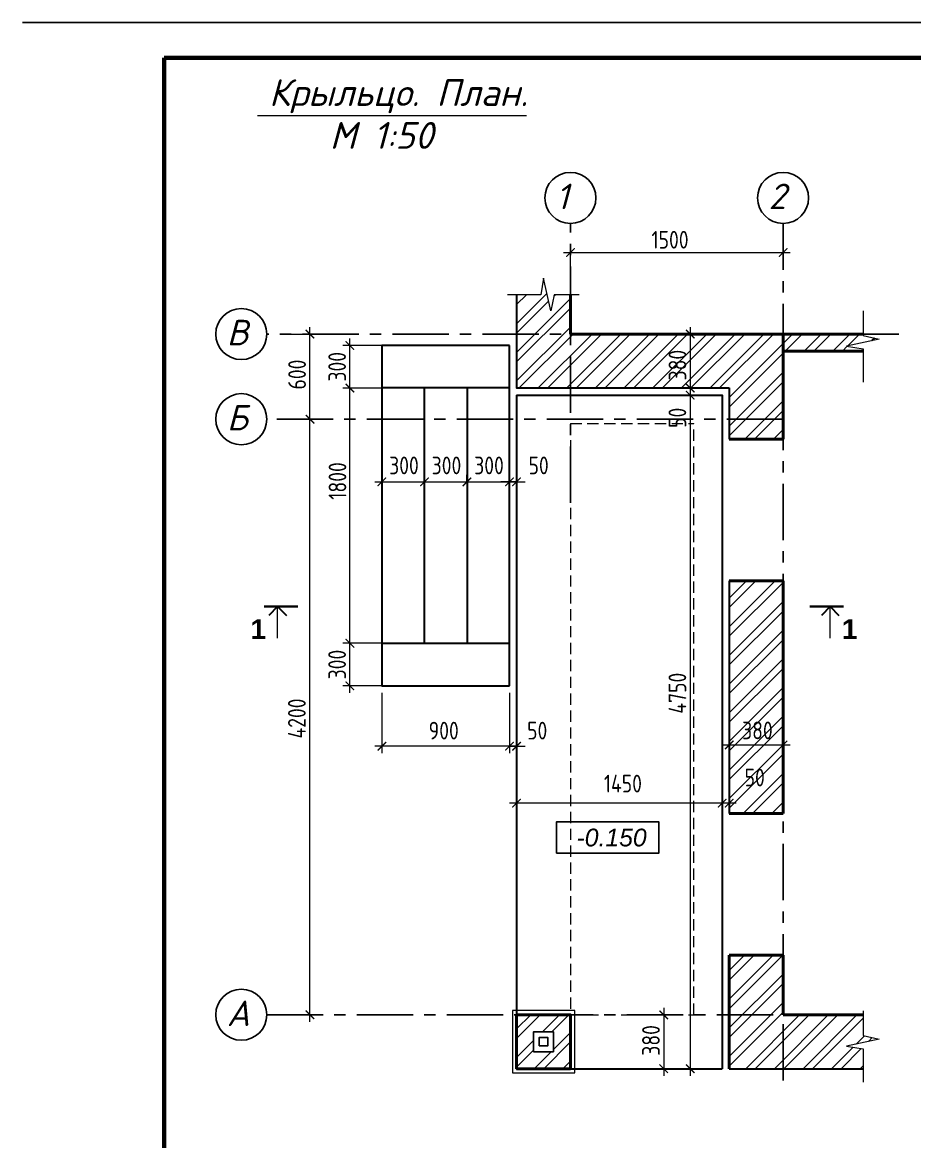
# Model space of a CAD drawing. Extents: x -12289450 to -10763036, y -7834513 to -6150123.
# Drawn here: x -11057035 to -11044446, y -7820598 to -7804813 of the extents above; entities that cross this region are included whole.
import ezdxf

# ---------------------------------------------------------------- set-up
doc = ezdxf.new("R2010")
doc.units = 0
doc.header["$LTSCALE"] = 25
doc.header["$PDMODE"] = 35
doc.linetypes.add('CENTER', pattern=[50.8, 31.75, -6.35, 6.35, -6.35])
doc.linetypes.add('HIDDEN', pattern=[9.525, 6.35, -3.175])
doc.layers.get('DefPoints').update_dxf_attribs({"color": 10, "lineweight": 30})
for name, color, linetype in [('001-ПЕРЕГОРОДКИ', 5, 'Continuous'), ('004-ВСПЛИНИИ', 15, 'Continuous'), ('005-РАЗМЕРЫ', 252, 'Continuous'), ('008-ШТРИХОВКА', 252, 'Continuous'), ('014-ОСИ', 251, 'CENTER'), ('Annotation - Text', 7, 'Continuous'), ('Текст', 7, 'Continuous')]:
    doc.layers.add(name, color=color, linetype=linetype)
for name, color, linetype, lineweight in [('Ростверк', 5, 'Continuous', 35), ('СТЕНЫ', 5, 'Continuous', 40), ('Текст AMS', 7, 'Continuous', 9), ('ФУНДАМЕНТ', 5, 'Continuous', 30)]:
    doc.layers.add(name, color=color, linetype=linetype, lineweight=lineweight)
doc.styles.add('gismo', font='isocpeui.ttf')
doc.styles.add('GOST 2.304', font='cs_gost2304.shx')
doc.styles.add('Isocpeur', font='isocpeui.ttf')
doc.styles.get("Standard").update_dxf_attribs({"font": 'arial.ttf'})
doc.styles.add('СГЕНЕРИР_СТИЛЬ_1', font='arialbd.ttf')
doc.styles.add('Текстер', font='ariali.ttf')
doc.dimstyles.new('1', dxfattribs={"dimscale": 100, "dimtxt": 2.5, "dimasz": 1.2, "dimexe": 1, "dimexo": 1, "dimgap": 0.5, "dimtad": 1, "dimdec": 0, "dimzin": 0, "dimdsep": 46, "dimtxsty": 'GOST 2.304', "dimblk": 'ARCHTICK', "dimcen": 0.09, "dimdle": 1, "dimclrd": 256, "dimclre": 256, "dimclrt": 7, "dimadec": 0, "dimazin": 0, "dimtfac": 1, "dimtdec": 0, "dimtmove": 0, "dimatfit": 3, "dimldrblk": 'ARCHTICK', "dimfxl": 0, "dimtolj": 1, "dimtzin": 0, "dimlwd": 5, "dimlwe": 5, "dimarcsym": 0})

# ---------------------------------------------------------------- blocks, each defined once
blk = doc.blocks.new('_ArchTick')
at = {"color": 0, "linetype": 'ByBlock', "const_width": 0.15}
blk.add_lwpolyline([(-0.5, -0.5), (0.5, 0.5)], dxfattribs=at)
blk = doc.blocks.new('*D1488')
at = {"layer": '005-РАЗМЕРЫ', "lineweight": 5, "transparency": 16777216}
for p, q in [((-11049402, -7808059), (-11046202, -7808059)), ((-11049302, -7808297), (-11049302, -7807959)), ((-11046302, -7808297), (-11046302, -7807959))]:
    blk.add_line(p, q, dxfattribs=at)
at = {"layer": 'DefPoints', "color": 0, "transparency": 16777216}
for p in [(-11046302, -7808059), (-11049302, -7808397), (-11046302, -7808397)]:
    blk.add_point(p, dxfattribs=at)
at = {"layer": '005-РАЗМЕРЫ', "lineweight": 5, "transparency": 16777216, "xscale": 120, "yscale": 120, "zscale": 120, "rotation": 180}
blk.add_blockref('_ArchTick', (-11049302, -7808059), dxfattribs=at)
at = {"layer": '005-РАЗМЕРЫ', "lineweight": 5, "transparency": 16777216, "xscale": 120, "yscale": 120, "zscale": 120}
blk.add_blockref('_ArchTick', (-11046302, -7808059), dxfattribs=at)
at = {"layer": '005-РАЗМЕРЫ', "color": 7, "transparency": 16777216, "insert": (-11047897, -7807879), "char_height": 250, "attachment_point": 5, "style": 'GOST 2.304'}
blk.add_mtext('\\A1;1500', dxfattribs=at)
blk = doc.blocks.new('*D1489')
at = {"layer": '005-РАЗМЕРЫ', "lineweight": 5, "transparency": 16777216}
for p, q in [((-11052942, -7810410), (-11053077, -7810410)), ((-11052977, -7818910), (-11052977, -7810310)), ((-11052975, -7818810), (-11053077, -7818810))]:
    blk.add_line(p, q, dxfattribs=at)
at = {"layer": 'DefPoints', "color": 0, "transparency": 16777216}
for p in [(-11052977, -7810410), (-11052842, -7810410), (-11052875, -7818810)]:
    blk.add_point(p, dxfattribs=at)
at = {"layer": '005-РАЗМЕРЫ', "lineweight": 5, "transparency": 16777216, "xscale": 120, "yscale": 120, "zscale": 120}
for p, rotation in [((-11052977, -7810410), 90), ((-11052977, -7818810), 270)]:
    blk.add_blockref('_ArchTick', p, dxfattribs=dict(at, rotation=rotation))
at = {"layer": '005-РАЗМЕРЫ', "color": 7, "transparency": 16777216, "insert": (-11053162, -7814631), "char_height": 250, "attachment_point": 5, "rotation": 90, "style": 'GOST 2.304'}
blk.add_mtext('\\A1;4200', dxfattribs=at)
blk = doc.blocks.new('*D1490')
at = {"layer": '005-РАЗМЕРЫ', "lineweight": 5, "transparency": 16777216}
for p, q in [((-11052977, -7810510), (-11052977, -7809110)), ((-11053249, -7809210), (-11052877, -7809210)), ((-11053249, -7810410), (-11052877, -7810410))]:
    blk.add_line(p, q, dxfattribs=at)
at = {"layer": 'DefPoints', "color": 0, "transparency": 16777216}
for p in [(-11053349, -7809210), (-11052977, -7809210), (-11053349, -7810410)]:
    blk.add_point(p, dxfattribs=at)
at = {"layer": '005-РАЗМЕРЫ', "lineweight": 5, "transparency": 16777216, "xscale": 120, "yscale": 120, "zscale": 120}
for p, rotation in [((-11052977, -7809210), 90), ((-11052977, -7810410), 270)]:
    blk.add_blockref('_ArchTick', p, dxfattribs=dict(at, rotation=rotation))
at = {"layer": '005-РАЗМЕРЫ', "color": 7, "transparency": 16777216, "insert": (-11053159, -7809780), "char_height": 250, "attachment_point": 5, "rotation": 90, "style": 'GOST 2.304'}
blk.add_mtext('\\A1;600', dxfattribs=at)
blk = doc.blocks.new('*D1491')
at = {"layer": '005-РАЗМЕРЫ', "lineweight": 5, "transparency": 16777216}
for p, q in [((-11047611, -7809110), (-11047611, -7810070)), ((-11048599, -7809210), (-11047511, -7809210)), ((-11048599, -7809970), (-11047511, -7809970))]:
    blk.add_line(p, q, dxfattribs=at)
at = {"layer": 'DefPoints', "color": 0, "transparency": 16777216}
for p in [(-11048699, -7809210), (-11048699, -7809970), (-11047611, -7809970)]:
    blk.add_point(p, dxfattribs=at)
at = {"layer": '005-РАЗМЕРЫ', "lineweight": 5, "transparency": 16777216, "xscale": 120, "yscale": 120, "zscale": 120}
for p, rotation in [((-11047611, -7809210), 90), ((-11047611, -7809970), 270)]:
    blk.add_blockref('_ArchTick', p, dxfattribs=dict(at, rotation=rotation))
at = {"layer": '005-РАЗМЕРЫ', "color": 7, "transparency": 16777216, "insert": (-11047792, -7809647), "char_height": 250, "attachment_point": 5, "rotation": 90, "style": 'GOST 2.304'}
blk.add_mtext('\\A1;380', dxfattribs=at)
blk = doc.blocks.new('*D1492')
at = {"layer": '005-РАЗМЕРЫ', "lineweight": 5, "transparency": 16777216}
for p, q in [((-11047986, -7818710), (-11047986, -7819670)), ((-11048035, -7818810), (-11047886, -7818810)), ((-11048035, -7819570), (-11047886, -7819570))]:
    blk.add_line(p, q, dxfattribs=at)
at = {"layer": 'DefPoints', "color": 0, "transparency": 16777216}
for p in [(-11048135, -7818810), (-11048135, -7819570), (-11047986, -7819570)]:
    blk.add_point(p, dxfattribs=at)
at = {"layer": '005-РАЗМЕРЫ', "lineweight": 5, "transparency": 16777216, "xscale": 120, "yscale": 120, "zscale": 120}
for p, rotation in [((-11047986, -7818810), 90), ((-11047986, -7819570), 270)]:
    blk.add_blockref('_ArchTick', p, dxfattribs=dict(at, rotation=rotation))
at = {"layer": '005-РАЗМЕРЫ', "color": 7, "transparency": 16777216, "insert": (-11048166, -7819171), "char_height": 250, "attachment_point": 5, "rotation": 90, "style": 'GOST 2.304'}
blk.add_mtext('\\A1;380', dxfattribs=at)
blk = doc.blocks.new('*D1493')
at = {"layer": '005-РАЗМЕРЫ', "lineweight": 5, "transparency": 16777216}
for p, q in [((-11047448, -7810070), (-11047713, -7810070)), ((-11047613, -7809970), (-11047613, -7819670)), ((-11047448, -7819570), (-11047713, -7819570))]:
    blk.add_line(p, q, dxfattribs=at)
at = {"layer": 'DefPoints', "color": 0, "transparency": 16777216}
for p in [(-11047348, -7810070), (-11047613, -7819570), (-11047348, -7819570)]:
    blk.add_point(p, dxfattribs=at)
at = {"layer": '005-РАЗМЕРЫ', "lineweight": 5, "transparency": 16777216, "xscale": 120, "yscale": 120, "zscale": 120}
for p, rotation in [((-11047613, -7810070), 90), ((-11047613, -7819570), 270)]:
    blk.add_blockref('_ArchTick', p, dxfattribs=dict(at, rotation=rotation))
at = {"layer": '005-РАЗМЕРЫ', "color": 7, "transparency": 16777216, "insert": (-11047793, -7814274), "char_height": 250, "attachment_point": 5, "rotation": 90, "style": 'GOST 2.304'}
blk.add_mtext('\\A1;4750', dxfattribs=at)
blk = doc.blocks.new('*D1485')
at = {"layer": '005-РАЗМЕРЫ', "lineweight": 5, "ltscale": 100, "transparency": 16777216}
for p, q in [((-11047162, -7815693), (-11047162, -7815925)), ((-11047062, -7815693), (-11047062, -7815925)), ((-11046962, -7815825), (-11047262, -7815825))]:
    blk.add_line(p, q, dxfattribs=at)
at = {"layer": 'DefPoints', "color": 0, "ltscale": 100, "transparency": 16777216}
for p in [(-11047162, -7815593), (-11047062, -7815593), (-11047162, -7815825)]:
    blk.add_point(p, dxfattribs=at)
at = {"layer": '005-РАЗМЕРЫ', "lineweight": 5, "ltscale": 100, "transparency": 16777216, "xscale": 120, "yscale": 120, "zscale": 120, "rotation": 180}
blk.add_blockref('_ArchTick', (-11047162, -7815825), dxfattribs=at)
at = {"layer": '005-РАЗМЕРЫ', "lineweight": 5, "ltscale": 100, "transparency": 16777216, "xscale": 120, "yscale": 120, "zscale": 120}
blk.add_blockref('_ArchTick', (-11047062, -7815825), dxfattribs=at)
at = {"layer": '005-РАЗМЕРЫ', "color": 7, "ltscale": 100, "transparency": 16777216, "insert": (-11046702, -7815464), "char_height": 250, "attachment_point": 5, "style": 'GOST 2.304'}
blk.add_mtext('\\A1;50', dxfattribs=at)
blk = doc.blocks.new('*D1486')
at = {"layer": '005-РАЗМЕРЫ', "lineweight": 5, "ltscale": 100, "transparency": 16777216}
for p, q in [((-11050062, -7815693), (-11050062, -7815925)), ((-11047162, -7815693), (-11047162, -7815925)), ((-11047062, -7815825), (-11050162, -7815825))]:
    blk.add_line(p, q, dxfattribs=at)
at = {"layer": 'DefPoints', "color": 0, "ltscale": 100, "transparency": 16777216}
for p in [(-11050062, -7815593), (-11047162, -7815593), (-11050062, -7815825)]:
    blk.add_point(p, dxfattribs=at)
at = {"layer": '005-РАЗМЕРЫ', "lineweight": 5, "ltscale": 100, "transparency": 16777216, "xscale": 120, "yscale": 120, "zscale": 120, "rotation": 180}
blk.add_blockref('_ArchTick', (-11050062, -7815825), dxfattribs=at)
at = {"layer": '005-РАЗМЕРЫ', "lineweight": 5, "ltscale": 100, "transparency": 16777216, "xscale": 120, "yscale": 120, "zscale": 120}
blk.add_blockref('_ArchTick', (-11047162, -7815825), dxfattribs=at)
at = {"layer": '005-РАЗМЕРЫ', "color": 7, "ltscale": 100, "transparency": 16777216, "insert": (-11048562, -7815549), "char_height": 250, "attachment_point": 5, "style": 'GOST 2.304'}
blk.add_mtext('\\A1;1450', dxfattribs=at)
blk = doc.blocks.new('*D1487')
at = {"layer": '005-РАЗМЕРЫ', "lineweight": 5, "ltscale": 100, "transparency": 16777216}
for p, q in [((-11050162, -7814890), (-11050162, -7815122)), ((-11050062, -7814890), (-11050062, -7815122)), ((-11050162, -7815022), (-11050282, -7815022)), ((-11050162, -7815022), (-11050062, -7815022)), ((-11050062, -7815022), (-11049942, -7815022))]:
    blk.add_line(p, q, dxfattribs=at)
at = {"layer": 'DefPoints', "color": 0, "ltscale": 100, "transparency": 16777216}
for p in [(-11050162, -7814790), (-11050062, -7814790), (-11050062, -7815022)]:
    blk.add_point(p, dxfattribs=at)
at = {"layer": '005-РАЗМЕРЫ', "lineweight": 5, "ltscale": 100, "transparency": 16777216, "xscale": 120, "yscale": 120, "zscale": 120}
blk.add_blockref('_ArchTick', (-11050162, -7815022), dxfattribs=at)
at = {"layer": '005-РАЗМЕРЫ', "lineweight": 5, "ltscale": 100, "transparency": 16777216, "xscale": 120, "yscale": 120, "zscale": 120, "rotation": 180}
blk.add_blockref('_ArchTick', (-11050062, -7815022), dxfattribs=at)
at = {"layer": '005-РАЗМЕРЫ', "color": 7, "ltscale": 100, "transparency": 16777216, "insert": (-11049771, -7814802), "char_height": 250, "attachment_point": 5, "style": 'GOST 2.304'}
blk.add_mtext('\\A1;50', dxfattribs=at)
blk = doc.blocks.new('*D1494')
at = {"layer": '005-РАЗМЕРЫ', "lineweight": 5, "ltscale": 100, "transparency": 16777216}
for p, q in [((-11051962, -7814270), (-11051962, -7815122)), ((-11050162, -7814270), (-11050162, -7815122)), ((-11050062, -7815022), (-11052062, -7815022))]:
    blk.add_line(p, q, dxfattribs=at)
at = {"layer": 'DefPoints', "color": 0, "ltscale": 100, "transparency": 16777216}
for p in [(-11051962, -7814170), (-11050162, -7814170), (-11051962, -7815022)]:
    blk.add_point(p, dxfattribs=at)
at = {"layer": '005-РАЗМЕРЫ', "lineweight": 5, "ltscale": 100, "transparency": 16777216, "xscale": 120, "yscale": 120, "zscale": 120, "rotation": 180}
blk.add_blockref('_ArchTick', (-11051962, -7815022), dxfattribs=at)
at = {"layer": '005-РАЗМЕРЫ', "lineweight": 5, "ltscale": 100, "transparency": 16777216, "xscale": 120, "yscale": 120, "zscale": 120}
blk.add_blockref('_ArchTick', (-11050162, -7815022), dxfattribs=at)
at = {"layer": '005-РАЗМЕРЫ', "color": 7, "ltscale": 100, "transparency": 16777216, "insert": (-11051090, -7814802), "char_height": 250, "attachment_point": 5, "style": 'GOST 2.304'}
blk.add_mtext('\\A1;900', dxfattribs=at)
blk = doc.blocks.new('*D1495')
at = {"layer": '005-РАЗМЕРЫ', "lineweight": 5, "transparency": 16777216}
for p, q in [((-11047519, -7809970), (-11047713, -7809970)), ((-11047519, -7810070), (-11047713, -7810070)), ((-11047613, -7809970), (-11047613, -7810170)), ((-11047613, -7810070), (-11047613, -7810590))]:
    blk.add_line(p, q, dxfattribs=at)
at = {"layer": 'DefPoints', "color": 0, "transparency": 16777216}
for p in [(-11047613, -7809970), (-11047419, -7809970), (-11047419, -7810070)]:
    blk.add_point(p, dxfattribs=at)
at = {"layer": '005-РАЗМЕРЫ', "lineweight": 5, "transparency": 16777216, "xscale": 120, "yscale": 120, "zscale": 120}
for p, rotation in [((-11047613, -7809970), 90), ((-11047613, -7810070), 270)]:
    blk.add_blockref('_ArchTick', p, dxfattribs=dict(at, rotation=rotation))
at = {"layer": '005-РАЗМЕРЫ', "color": 7, "transparency": 16777216, "insert": (-11047793, -7810390), "char_height": 250, "attachment_point": 5, "rotation": 90, "style": 'GOST 2.304'}
blk.add_mtext('\\A1;50', dxfattribs=at)
blk = doc.blocks.new('*D1484')
at = {"layer": '005-РАЗМЕРЫ', "lineweight": 5, "ltscale": 100, "transparency": 16777216}
for p, q in [((-11047162, -7815004), (-11046202, -7815004)), ((-11047062, -7814871), (-11047062, -7815104)), ((-11046302, -7814871), (-11046302, -7815104))]:
    blk.add_line(p, q, dxfattribs=at)
at = {"layer": 'DefPoints', "color": 0, "ltscale": 100, "transparency": 16777216}
for p in [(-11047062, -7814771), (-11046302, -7814771), (-11046302, -7815004)]:
    blk.add_point(p, dxfattribs=at)
at = {"layer": '005-РАЗМЕРЫ', "lineweight": 5, "ltscale": 100, "transparency": 16777216, "xscale": 120, "yscale": 120, "zscale": 120, "rotation": 180}
blk.add_blockref('_ArchTick', (-11047062, -7815004), dxfattribs=at)
at = {"layer": '005-РАЗМЕРЫ', "lineweight": 5, "ltscale": 100, "transparency": 16777216, "xscale": 120, "yscale": 120, "zscale": 120}
blk.add_blockref('_ArchTick', (-11046302, -7815004), dxfattribs=at)
at = {"layer": '005-РАЗМЕРЫ', "color": 7, "ltscale": 100, "transparency": 16777216, "insert": (-11046664, -7814799), "char_height": 250, "attachment_point": 5, "style": 'GOST 2.304'}
blk.add_mtext('\\A1;380', dxfattribs=at)
blk = doc.blocks.new('*D1496')
at = {"layer": '005-РАЗМЕРЫ', "lineweight": 5, "transparency": 16777216}
for p, q in [((-11052414, -7810070), (-11052414, -7809270)), ((-11051887, -7809370), (-11052514, -7809370)), ((-11051887, -7809970), (-11052514, -7809970))]:
    blk.add_line(p, q, dxfattribs=at)
at = {"layer": 'DefPoints', "color": 0, "transparency": 16777216}
for p in [(-11052414, -7809370), (-11051787, -7809370), (-11051787, -7809970)]:
    blk.add_point(p, dxfattribs=at)
at = {"layer": '005-РАЗМЕРЫ', "lineweight": 5, "transparency": 16777216, "xscale": 120, "yscale": 120, "zscale": 120}
for p, rotation in [((-11052414, -7809370), 90), ((-11052414, -7809970), 270)]:
    blk.add_blockref('_ArchTick', p, dxfattribs=dict(at, rotation=rotation))
at = {"layer": '005-РАЗМЕРЫ', "color": 7, "transparency": 16777216, "insert": (-11052594, -7809670), "char_height": 250, "attachment_point": 5, "rotation": 90, "style": 'GOST 2.304'}
blk.add_mtext('\\A1;300', dxfattribs=at)
blk = doc.blocks.new('*D1497')
at = {"layer": '005-РАЗМЕРЫ', "lineweight": 5, "transparency": 16777216}
for p, q in [((-11052414, -7813670), (-11052414, -7809870)), ((-11051887, -7809970), (-11052514, -7809970)), ((-11051887, -7813570), (-11052514, -7813570))]:
    blk.add_line(p, q, dxfattribs=at)
at = {"layer": 'DefPoints', "color": 0, "transparency": 16777216}
for p in [(-11052414, -7809970), (-11051787, -7809970), (-11051787, -7813570)]:
    blk.add_point(p, dxfattribs=at)
at = {"layer": '005-РАЗМЕРЫ', "lineweight": 5, "transparency": 16777216, "xscale": 120, "yscale": 120, "zscale": 120}
for p, rotation in [((-11052414, -7809970), 90), ((-11052414, -7813570), 270)]:
    blk.add_blockref('_ArchTick', p, dxfattribs=dict(at, rotation=rotation))
at = {"layer": '005-РАЗМЕРЫ', "color": 7, "transparency": 16777216, "insert": (-11052589, -7811281), "char_height": 250, "attachment_point": 5, "rotation": 90, "style": 'GOST 2.304'}
blk.add_mtext('\\A1;1800', dxfattribs=at)
blk = doc.blocks.new('*D1498')
at = {"layer": '005-РАЗМЕРЫ', "lineweight": 5, "transparency": 16777216}
for p, q in [((-11051887, -7813570), (-11052514, -7813570)), ((-11052414, -7814270), (-11052414, -7813470)), ((-11051887, -7814170), (-11052514, -7814170))]:
    blk.add_line(p, q, dxfattribs=at)
at = {"layer": 'DefPoints', "color": 0, "transparency": 16777216}
for p in [(-11052414, -7813570), (-11051787, -7813570), (-11051787, -7814170)]:
    blk.add_point(p, dxfattribs=at)
at = {"layer": '005-РАЗМЕРЫ', "lineweight": 5, "transparency": 16777216, "xscale": 120, "yscale": 120, "zscale": 120}
for p, rotation in [((-11052414, -7813570), 90), ((-11052414, -7814170), 270)]:
    blk.add_blockref('_ArchTick', p, dxfattribs=dict(at, rotation=rotation))
at = {"layer": '005-РАЗМЕРЫ', "color": 7, "transparency": 16777216, "insert": (-11052594, -7813870), "char_height": 250, "attachment_point": 5, "rotation": 90, "style": 'GOST 2.304'}
blk.add_mtext('\\A1;300', dxfattribs=at)
blk = doc.blocks.new('*D1499')
at = {"layer": '005-РАЗМЕРЫ', "lineweight": 5, "ltscale": 100, "transparency": 16777216}
for p, q in [((-11051962, -7811284), (-11051962, -7811193)), ((-11051362, -7811284), (-11051362, -7811193)), ((-11052062, -7811293), (-11051262, -7811293))]:
    blk.add_line(p, q, dxfattribs=at)
at = {"layer": 'DefPoints', "color": 0, "ltscale": 100, "transparency": 16777216}
for p in [(-11051962, -7811384), (-11051362, -7811293), (-11051362, -7811384)]:
    blk.add_point(p, dxfattribs=at)
at = {"layer": '005-РАЗМЕРЫ', "lineweight": 5, "ltscale": 100, "transparency": 16777216, "xscale": 120, "yscale": 120, "zscale": 120, "rotation": 180}
blk.add_blockref('_ArchTick', (-11051962, -7811293), dxfattribs=at)
at = {"layer": '005-РАЗМЕРЫ', "lineweight": 5, "ltscale": 100, "transparency": 16777216, "xscale": 120, "yscale": 120, "zscale": 120}
blk.add_blockref('_ArchTick', (-11051362, -7811293), dxfattribs=at)
at = {"layer": '005-РАЗМЕРЫ', "color": 7, "ltscale": 100, "transparency": 16777216, "insert": (-11051651, -7811062), "char_height": 250, "attachment_point": 5, "style": 'GOST 2.304'}
blk.add_mtext('\\A1;300', dxfattribs=at)
blk = doc.blocks.new('*D1501')
at = {"layer": '005-РАЗМЕРЫ', "lineweight": 5, "ltscale": 100, "transparency": 16777216}
for p, q in [((-11051362, -7811284), (-11051362, -7811193)), ((-11050762, -7811284), (-11050762, -7811193)), ((-11051462, -7811293), (-11050662, -7811293))]:
    blk.add_line(p, q, dxfattribs=at)
at = {"layer": 'DefPoints', "color": 0, "ltscale": 100, "transparency": 16777216}
for p in [(-11051362, -7811384), (-11050762, -7811293), (-11050762, -7811384)]:
    blk.add_point(p, dxfattribs=at)
at = {"layer": '005-РАЗМЕРЫ', "lineweight": 5, "ltscale": 100, "transparency": 16777216, "xscale": 120, "yscale": 120, "zscale": 120, "rotation": 180}
blk.add_blockref('_ArchTick', (-11051362, -7811293), dxfattribs=at)
at = {"layer": '005-РАЗМЕРЫ', "lineweight": 5, "ltscale": 100, "transparency": 16777216, "xscale": 120, "yscale": 120, "zscale": 120}
blk.add_blockref('_ArchTick', (-11050762, -7811293), dxfattribs=at)
at = {"layer": '005-РАЗМЕРЫ', "color": 7, "ltscale": 100, "transparency": 16777216, "insert": (-11051051, -7811062), "char_height": 250, "attachment_point": 5, "style": 'GOST 2.304'}
blk.add_mtext('\\A1;300', dxfattribs=at)
blk = doc.blocks.new('*D1502')
at = {"layer": '005-РАЗМЕРЫ', "lineweight": 5, "ltscale": 100, "transparency": 16777216}
for p, q in [((-11050762, -7811284), (-11050762, -7811193)), ((-11050162, -7811284), (-11050162, -7811193)), ((-11050862, -7811293), (-11050062, -7811293))]:
    blk.add_line(p, q, dxfattribs=at)
at = {"layer": 'DefPoints', "color": 0, "ltscale": 100, "transparency": 16777216}
for p in [(-11050762, -7811384), (-11050162, -7811293), (-11050162, -7811384)]:
    blk.add_point(p, dxfattribs=at)
at = {"layer": '005-РАЗМЕРЫ', "lineweight": 5, "ltscale": 100, "transparency": 16777216, "xscale": 120, "yscale": 120, "zscale": 120, "rotation": 180}
blk.add_blockref('_ArchTick', (-11050762, -7811293), dxfattribs=at)
at = {"layer": '005-РАЗМЕРЫ', "lineweight": 5, "ltscale": 100, "transparency": 16777216, "xscale": 120, "yscale": 120, "zscale": 120}
blk.add_blockref('_ArchTick', (-11050162, -7811293), dxfattribs=at)
at = {"layer": '005-РАЗМЕРЫ', "color": 7, "ltscale": 100, "transparency": 16777216, "insert": (-11050451, -7811062), "char_height": 250, "attachment_point": 5, "style": 'GOST 2.304'}
blk.add_mtext('\\A1;300', dxfattribs=at)
blk = doc.blocks.new('*D1503')
at = {"layer": '005-РАЗМЕРЫ', "lineweight": 5, "ltscale": 100, "transparency": 16777216}
for p, q in [((-11050162, -7811284), (-11050162, -7811193)), ((-11050062, -7811284), (-11050062, -7811193)), ((-11050162, -7811293), (-11050282, -7811293)), ((-11050062, -7811293), (-11050162, -7811293)), ((-11050062, -7811293), (-11049942, -7811293))]:
    blk.add_line(p, q, dxfattribs=at)
at = {"layer": 'DefPoints', "color": 0, "ltscale": 100, "transparency": 16777216}
for p in [(-11050162, -7811293), (-11050162, -7811384), (-11050062, -7811384)]:
    blk.add_point(p, dxfattribs=at)
at = {"layer": '005-РАЗМЕРЫ', "lineweight": 5, "ltscale": 100, "transparency": 16777216, "xscale": 120, "yscale": 120, "zscale": 120}
blk.add_blockref('_ArchTick', (-11050162, -7811293), dxfattribs=at)
at = {"layer": '005-РАЗМЕРЫ', "lineweight": 5, "ltscale": 100, "transparency": 16777216, "xscale": 120, "yscale": 120, "zscale": 120, "rotation": 180}
blk.add_blockref('_ArchTick', (-11050062, -7811293), dxfattribs=at)
at = {"layer": '005-РАЗМЕРЫ', "color": 7, "ltscale": 100, "transparency": 16777216, "insert": (-11049751, -7811062), "char_height": 250, "attachment_point": 5, "style": 'GOST 2.304'}
blk.add_mtext('\\A1;50', dxfattribs=at)
blk = doc.blocks.new('Уровень')
at = {"color": 213, "linetype": 'ByBlock'}
blk.add_lwpolyline([(0, 0), (1544, 0), (1544, 469), (0, 469)], close=True, dxfattribs=at)
at = {"flags": 4}
blk.add_attdef('+-0.000', (70, 107), '', height=250, dxfattribs=at)

msp = doc.modelspace()

# ---------------------------------------------------------------- hatches: boundary and pattern name
at = {"layer": '008-ШТРИХОВКА', "ltscale": 3}
h = msp.add_hatch(dxfattribs=at)
h.set_pattern_fill('ANSI32', color=256, scale=30)
h.set_pattern_definition([(45, (-11050062.01, -7819569.64), (-202.056, 202.056), []), (45, (-11049927.3, -7819569.64), (-202.056, 202.056), [])])
h.paths.add_polyline_path([(-11049302, -7809209.6), (-11049302, -7809969.6), (-11047062, -7809969.6), (-11047062, -7810689.6), (-11046302, -7810689.6), (-11046302, -7809209.6)])
h.paths.add_polyline_path([(-11049302, -7809209.6), (-11050062, -7809209.6), (-11050062, -7809969.6), (-11049302, -7809969.6)])
h.paths.add_polyline_path([(-11049579.8, -7808880.6), (-11049680.9, -7808421.5), (-11049719.4, -7808654.1), (-11050062, -7808654.1), (-11050062, -7809209.6), (-11049302, -7809209.6), (-11049302, -7808654.1), (-11049531.2, -7808654.1)])
h.paths.add_polyline_path([(-11047062, -7815969.6), (-11046302, -7815969.6), (-11046302, -7812689.6), (-11047062, -7812689.6)])
h.paths.add_polyline_path([(-11046302, -7818809.6), (-11046302, -7817969.6), (-11047062, -7817969.6), (-11047062, -7818809.6)])
h.paths.add_polyline_path([(-11047062, -7819569.6), (-11046302, -7819569.6), (-11046302, -7818809.6), (-11047062, -7818809.6)])
h.paths.add_polyline_path([(-11046302, -7818809.6), (-11046302, -7819569.6), (-11045173, -7819569.6), (-11045173, -7819291.1), (-11045405.6, -7819252.6), (-11044946.5, -7819151.5), (-11045173, -7819102.9), (-11045173, -7818809.6)])
h.paths.add_polyline_path([(-11046302, -7809209.6), (-11046302, -7809449.6), (-11045173, -7809449.6), (-11045173, -7809418.9), (-11045405.6, -7809380.5), (-11044946.5, -7809279.3), (-11045173, -7809230.8), (-11045173, -7809209.6)])
h.paths.add_polyline_path([(-11046914.1, -7815657), (-11046489.1, -7815657), (-11046489.1, -7815271.6), (-11046914.1, -7815271.6)], flags=24)
h = msp.add_hatch(dxfattribs=at)
h.set_pattern_fill('ANSI32', color=256, scale=30)
h.set_pattern_definition([(45, (-11057611.68, -7333138.45), (-202.05576, 202.05576), []), (45, (-11057476.97, -7333138.45), (-202.05576, 202.05576), [])])
h.paths.add_polyline_path([(-11049302, -7819569.6), (-11049302, -7818809.6), (-11050062, -7818809.6), (-11050062, -7819569.6)])
h.paths.add_polyline_path([(-11049542, -7819329.6), (-11049822, -7819329.6), (-11049822, -7819049.6), (-11049542, -7819049.6)], flags=16)
h.paths.add_polyline_path([(-11049622, -7819249.6), (-11049742, -7819249.6), (-11049742, -7819129.6), (-11049622, -7819129.6)], flags=0)

# ---------------------------------------------------------------- linework, layer by layer
at = {"linetype": 'Continuous', "lineweight": 25, "ltscale": 75, "extrusion": (0, 1, 0), "elevation": -7804813.4}
msp.add_lwpolyline([(11015035.3, 0), (11057035.1, 0)], dxfattribs=at)
at = {"linetype": 'Continuous', "lineweight": 60, "ltscale": 75, "extrusion": (0, 1, 0), "elevation": -7805313.3}
msp.add_lwpolyline([(11015544.5, 0), (11055033.6, 0)], dxfattribs=at)
at = {"linetype": 'Continuous', "lineweight": 60, "ltscale": 75, "extrusion": (1, 0, 0), "elevation": -11055033.6}
msp.add_lwpolyline([(-7805313.3, 0), (-7834005.3, 0)], dxfattribs=at)
at = {"layer": '001-ПЕРЕГОРОДКИ', "lineweight": 35, "ltscale": 100}
for points in [[(-11053622.3, -7813053.4), (-11053147.6, -7813053.4)], [(-11045447.9, -7813053.4), (-11045922.6, -7813053.4)]]:
    msp.add_lwpolyline(points, dxfattribs=at)
at = {"layer": '001-ПЕРЕГОРОДКИ', "lineweight": 18, "ltscale": 100}
for points in [[(-11053433.2, -7813497.1), (-11053433.2, -7813053.4)], [(-11053433.2, -7813497.1), (-11053433.2, -7813053.4)], [(-11045637, -7813497.1), (-11045637, -7813053.4)], [(-11045637, -7813497.1), (-11045637, -7813053.4)]]:
    msp.add_lwpolyline(points, dxfattribs=at)
at = {"layer": '004-ВСПЛИНИИ', "color": 0, "lineweight": 0}
for points in [[(-11049180.4, -7808654.1), (-11049531.2, -7808654.1), (-11049579.8, -7808880.6), (-11049680.9, -7808421.5), (-11049719.4, -7808654.1), (-11050189.6, -7808654.1)], [(-11045173, -7808880), (-11045173, -7809230.8), (-11044946.5, -7809279.3), (-11045405.6, -7809380.5), (-11045173, -7809418.9), (-11045173, -7809889.1)], [(-11045173, -7818752.2), (-11045173, -7819102.9), (-11044946.5, -7819151.5), (-11045405.6, -7819252.6), (-11045173, -7819291.1), (-11045173, -7819761.3)]]:
    msp.add_lwpolyline(points, dxfattribs=at)
at = {"layer": '014-ОСИ'}
for points in [[(-11049302, -7811588.8), (-11049302, -7807648.8)], [(-11046302, -7819734.4), (-11046302, -7807648.8)], [(-11044669.8, -7809209.6), (-11053586, -7809209.6)], [(-11046302, -7810409.6), (-11053586, -7810409.6)], [(-11045173, -7818809.6), (-11053586, -7818809.6)]]:
    msp.add_lwpolyline(points, dxfattribs=at)
at = {"layer": 'Ростверк', "lineweight": 13, "ltscale": 100}
msp.add_lwpolyline([(-11051962, -7813569.6), (-11051962, -7809969.6)], dxfattribs=at)
at = {"layer": 'СТЕНЫ', "lineweight": 30, "ltscale": 3}
for p, q in [((-11050062, -7808654.1), (-11050062, -7809969.6)), ((-11050062, -7809969.6), (-11047062, -7809969.6)), ((-11047062, -7819569.6), (-11047062, -7817969.6)), ((-11047062, -7819569.6), (-11045173, -7819569.6))]:
    msp.add_line(p, q, dxfattribs=at)
at = {"layer": 'СТЕНЫ', "ltscale": 3}
for p, q in [((-11049302, -7808654.1), (-11049302, -7809209.6)), ((-11049302, -7809209.6), (-11045173, -7809209.6)), ((-11046302, -7809449.6), (-11045173, -7809449.6)), ((-11046302, -7810689.6), (-11047062, -7810689.6)), ((-11046302, -7812689.6), (-11047062, -7812689.6)), ((-11046302, -7813049.6), (-11046302, -7812689.6)), ((-11047062, -7815969.6), (-11046302, -7815969.6)), ((-11047062, -7817969.6), (-11046302, -7817969.6)), ((-11046302, -7817969.6), (-11046302, -7818809.6)), ((-11046302, -7818809.6), (-11045173, -7818809.6))]:
    msp.add_line(p, q, dxfattribs=at)
at = {"layer": 'СТЕНЫ', "lineweight": 30, "ltscale": 3}
for points in [[(-11050062, -7808654.1), (-11050062, -7809969.6), (-11047062, -7809969.6)], [(-11050062, -7808654.1), (-11050062, -7809969.6), (-11047062, -7809969.6)], [(-11050162, -7809369.6), (-11051962, -7809369.6), (-11051962, -7814169.6), (-11050162, -7814169.6)], [(-11050162, -7814169.6), (-11050162, -7809369.6)], [(-11050162, -7809969.6), (-11051962, -7809969.6), (-11051962, -7813569.6), (-11050162, -7813569.6)], [(-11051362, -7813569.6), (-11051362, -7809969.6)], [(-11050754, -7813569.6), (-11050754, -7809969.6)], [(-11050062, -7810069.6), (-11050062, -7819569.6), (-11047162, -7819569.6)], [(-11050062, -7810069.6), (-11047162, -7810069.6), (-11047162, -7819569.6)], [(-11047062, -7809969.6), (-11047062, -7810689.6)], [(-11047062, -7812689.6), (-11047062, -7815969.6)]]:
    msp.add_lwpolyline(points, dxfattribs=at)
at = {"layer": 'СТЕНЫ', "ltscale": 3}
for points in [[(-11046302, -7809209.6), (-11046302, -7810689.6)], [(-11046302, -7812689.6), (-11046302, -7815969.6)], [(-11047062, -7817969.6), (-11047062, -7819569.6)]]:
    msp.add_lwpolyline(points, dxfattribs=at)
at = {"layer": 'СТЕНЫ', "lineweight": 9, "ltscale": 3}
msp.add_lwpolyline([(-11047162, -7812689.6), (-11047162, -7815969.6)], dxfattribs=at)
at = {"layer": 'СТЕНЫ', "color": 5, "lineweight": 30}
for points in [[(-11053433.2, -7813053.4), (-11053556.6, -7813176.7)], [(-11053433.2, -7813053.4), (-11053309.9, -7813176.7)], [(-11045637, -7813053.4), (-11045760.3, -7813176.7)], [(-11045637, -7813053.4), (-11045513.6, -7813176.7)]]:
    msp.add_lwpolyline(points, dxfattribs=at)
at = {"layer": 'СТЕНЫ', "lineweight": 9, "ltscale": 3}
msp.add_lwpolyline([(-11050122, -7819629.6), (-11049242, -7819629.6), (-11049242, -7818749.6), (-11050122, -7818749.6)], close=True, dxfattribs=at)
at = {"layer": 'СТЕНЫ', "ltscale": 3}
msp.add_lwpolyline([(-11050062, -7819569.6), (-11049302, -7819569.6), (-11049302, -7818809.6), (-11050062, -7818809.6)], close=True, dxfattribs=at)
at = {"layer": 'СТЕНЫ', "lineweight": 25, "ltscale": 3}
for points in [[(-11049822, -7819329.6), (-11049542, -7819329.6), (-11049542, -7819049.6), (-11049822, -7819049.6)], [(-11049742, -7819249.6), (-11049742, -7819129.6), (-11049622, -7819129.6), (-11049622, -7819249.6), (-11049742, -7819249.6)]]:
    msp.add_lwpolyline(points, close=True, dxfattribs=at)
at = {"layer": 'Текст'}
for centre in [(-11049302, -7807288.8), (-11046302, -7807288.8), (-11053946, -7809209.6), (-11053946, -7810409.6), (-11053946, -7818809.6)]:
    msp.add_circle(centre, 360, dxfattribs=at)
at = {"layer": 'Текст AMS', "linetype": 'Continuous', "lineweight": 5, "ltscale": 75}
msp.add_lwpolyline([(-11053719.7, -7806125.2), (-11049922.8, -7806125.2)], dxfattribs=at)
at = {"layer": 'ФУНДАМЕНТ', "linetype": 'HIDDEN', "lineweight": 0}
msp.add_line((-11049302, -7809209.6), (-11046302, -7809209.6), dxfattribs=at)
for points in [[(-11049302, -7810469.6), (-11049302, -7818809.6), (-11047562, -7818809.6)], [(-11049302, -7810469.6), (-11047562, -7810469.6)], [(-11047562, -7818809.6), (-11047562, -7810469.6)]]:
    msp.add_lwpolyline(points, dxfattribs=at)

# ---------------------------------------------------------------- block references
at = {"color": 7, "ltscale": 2}
ref = msp.add_blockref('Уровень', (-11049500.8, -7816528.8), dxfattribs=dict(at, xscale=0.9375, yscale=0.9375, zscale=0.9375))
ref.add_attrib('+-0.000', ' -0.150', (-11049313.8, -7816434.6), dxfattribs={"height": 250, "style": 'Текстер'})

# ---------------------------------------------------------------- texts
at = {"layer": 'Annotation - Text', "color": 0, "lineweight": 25, "style": 'gismo'}
for s, p in [('Крыльцо. План.', (-11053555.6, -7805992)), ('М 1:50', (-11052698.5, -7806596.7))]:
    msp.add_text(s, height=378, dxfattribs=at).set_placement(p)
at = {"layer": 'Annotation - Text', "color": 7, "linetype": 'Continuous', "lineweight": 0, "char_height": 280, "attachment_point": 2, "style": 'СГЕНЕРИР_СТИЛЬ_1'}
for insert in [(-11053706.9, -7813231.1), (-11045363.3, -7813231.1)]:
    msp.add_mtext('1', dxfattribs=dict(at, insert=insert))
at = {"layer": 'Текст', "style": 'Isocpeur'}
for s, p in [('1', (-11049507.3, -7807447.5)), ('2', (-11046507.3, -7807447.5)), ('В', (-11054151.3, -7809368.4)), ('Б', (-11054151.3, -7810568.4)), ('А', (-11054151.3, -7818968.4))]:
    msp.add_text(s, height=360, dxfattribs=at).set_placement(p)

# ---------------------------------------------------------------- dimensions: what is measured, and where the dimension line sits
at = {"layer": '005-РАЗМЕРЫ'}
dim = msp.add_linear_dim(base=(-11046302, -7808058.8), p1=(-11049302, -7808397.3), p2=(-11046302, -7808397.3), text='1500', dimstyle='1', dxfattribs=at)
dim.commit()
dim.dimension.update_dxf_attribs({"geometry": '*D1488', "text_midpoint": (-11047896.6, -7808058.8), "dimtype": 160})
for base, p1, p2, text, picture, middle in [((-11052977, -7809209.6), (-11053349.3, -7810409.6), (-11053349.3, -7809209.6), '600', '*D1490', (-11052977, -7809779.6)), ((-11047611.3, -7809969.6), (-11048698.7, -7809209.6), (-11048698.7, -7809969.6), '380', '*D1491', (-11047611.3, -7809647.4)), ((-11052414.3, -7809369.6), (-11051787.2, -7809969.6), (-11051787.2, -7809369.6), '300', '*D1496', (-11052414.3, -7809669.6)), ((-11052414.3, -7809969.6), (-11051787.2, -7813569.6), (-11051787.2, -7809969.6), '1800', '*D1497', (-11052414.3, -7811281.1)), ((-11047613, -7809969.6), (-11047419.4, -7810069.6), (-11047419.4, -7809969.6), '50', '*D1495', (-11047613, -7810389.6)), ((-11047613, -7819569.6), (-11047348.2, -7810069.6), (-11047348.2, -7819569.6), '4750', '*D1493', (-11047613, -7814274.1)), ((-11052977, -7810409.6), (-11052875, -7818809.6), (-11052842, -7810409.6), '4200', '*D1489', (-11052977, -7814631.2)), ((-11052414.3, -7813569.6), (-11051787.2, -7814169.6), (-11051787.2, -7813569.6), '300', '*D1498', (-11052414.3, -7813869.6)), ((-11047985.6, -7819569.6), (-11048135.4, -7818809.6), (-11048135.4, -7819569.6), '380', '*D1492', (-11047985.6, -7819170.7))]:
    dim = msp.add_linear_dim(base=base, p1=p1, p2=p2, angle=90, text=text, dimstyle='1', dxfattribs=at)
    dim.commit()
    dim.dimension.update_dxf_attribs({"geometry": picture, "text_midpoint": middle, "dimtype": 160})
at = {"layer": '005-РАЗМЕРЫ', "ltscale": 100}
for base, p1, p2, text, picture, middle in [((-11051362, -7811293.4), (-11051962, -7811383.6), (-11051362, -7811383.6), '300', '*D1499', (-11051651.1, -7811061.9)), ((-11050762, -7811293.4), (-11051362, -7811383.6), (-11050762, -7811383.6), '300', '*D1501', (-11051051.1, -7811061.9)), ((-11050162, -7811293.4), (-11050762, -7811383.6), (-11050162, -7811383.6), '300', '*D1502', (-11050451.1, -7811061.9)), ((-11050162, -7811293.4), (-11050062, -7811383.6), (-11050162, -7811383.6), '50', '*D1503', (-11049751.1, -7811061.9)), ((-11051962, -7815022.2), (-11050162, -7814169.6), (-11051962, -7814169.6), '900', '*D1494', (-11051089.8, -7814802.3)), ((-11050062, -7815022.2), (-11050162, -7814789.9), (-11050062, -7814789.9), '50', '*D1487', (-11049771.3, -7814802.3)), ((-11046302, -7815003.7), (-11047062, -7814771.3), (-11046302, -7814771.3), '380', '*D1484', (-11046663.9, -7814799.1)), ((-11047162, -7815825.1), (-11047062, -7815592.8), (-11047162, -7815592.8), '50', '*D1485', (-11046701.6, -7815464.3)), ((-11050062, -7815825.1), (-11047162, -7815592.8), (-11050062, -7815592.8), '1450', '*D1486', (-11048562.1, -7815549.1))]:
    dim = msp.add_linear_dim(base=base, p1=p1, p2=p2, text=text, dimstyle='1', override={"dimtmove": 2}, dxfattribs=at)
    dim.commit()
    dim.dimension.update_dxf_attribs({"geometry": picture, "text_midpoint": middle, "dimtype": 160})

doc.saveas('drawing.dxf')
